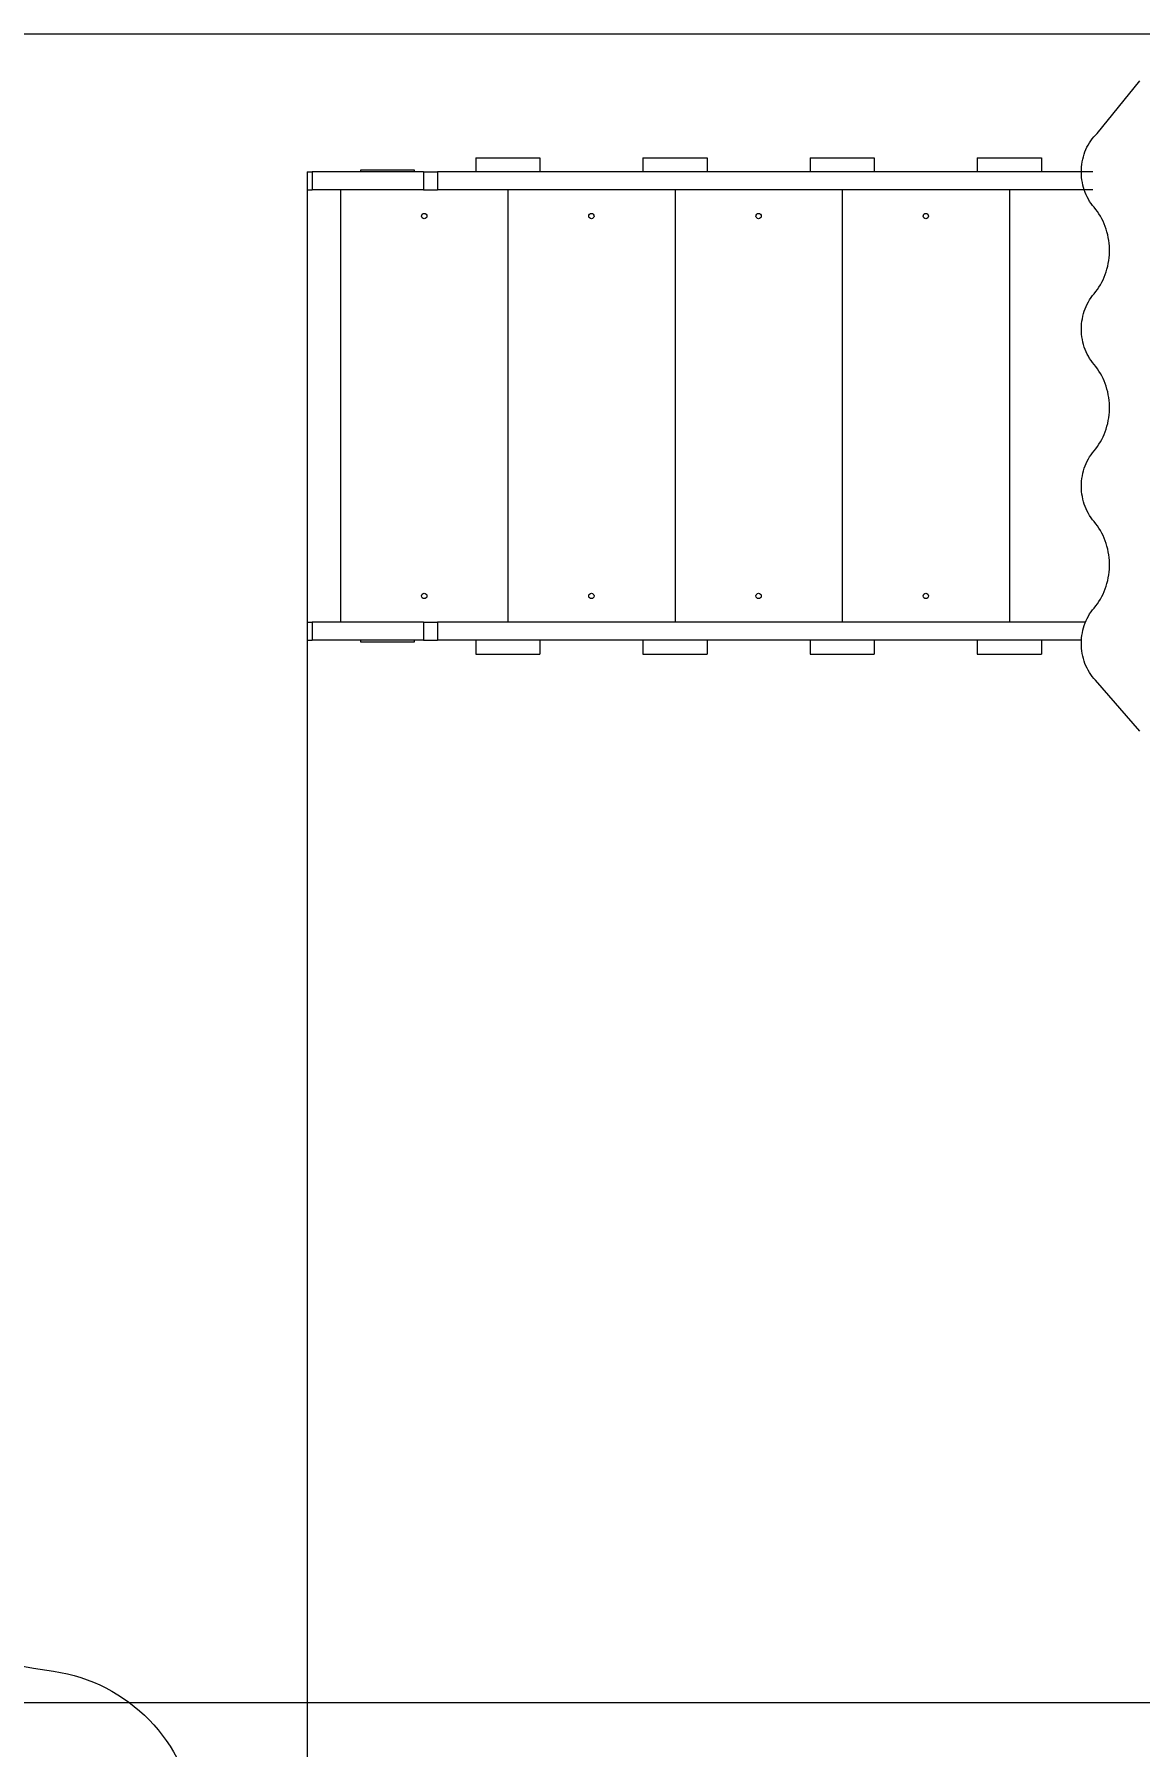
# Model space of a CAD drawing. Header units: millimetres. Extents: x -5080 to 4582, y -3853 to 2726.
# Drawn here: x -2635 to -982, y -1128 to 1432 of the extents above; entities that cross this region are included whole.
import ezdxf

# ---------------------------------------------------------------- set-up
doc = ezdxf.new("R2010")
doc.units = ezdxf.units.MM
for name, color, linetype in [('DIKOM_ЗОНА', 80, 'Continuous'), ('DIKOM_ОБЪЕКТ', 7, 'Continuous'), ('DIKOM_РАЗМЕР_ЗОНА', 7, 'Continuous'), ('DIKOM_РАЗМЕР_ОБЪЕКТА', 7, 'Continuous')]:
    doc.layers.add(name, color=color, linetype=linetype)
doc.styles.add('style1', font='arial.ttf', dxfattribs={"width": 0.8})
doc.dimstyles.new('1-50', dxfattribs={"dimtxt": 300, "dimasz": 200, "dimexe": 100, "dimexo": 0, "dimgap": 100, "dimtad": 1, "dimtxsty": 'style1', "dimcen": 200, "dimclrd": 7, "dimclre": 7, "dimclrt": 7, "dimadec": 1, "dimazin": 2, "dimtfac": 1, "dimtmove": 0, "dimatfit": 2, "dimfxl": 0, "dimlwd": 25, "dimlwe": 18, "dimarcsym": 0})

# ---------------------------------------------------------------- blocks, each defined once
blk = doc.blocks.new('*D0')
at = {"layer": 'Defpoints', "color": 0, "transparency": 16777216}
for p in [(-2227.4, 1199.4), (2582, 1190.8), (2582, -3176.5)]:
    blk.add_point(p, dxfattribs=at)
at = {"layer": 'DIKOM_РАЗМЕР_ОБЪЕКТА', "color": 7, "lineweight": 18, "transparency": 16777216}
for p, q in [((-2227.4, 1199.4), (-2227.4, -3276.5)), ((2582, 1190.8), (2582, -3276.5))]:
    blk.add_line(p, q, dxfattribs=at)
at = {"layer": 'DIKOM_РАЗМЕР_ОБЪЕКТА', "color": 7, "lineweight": 25, "transparency": 16777216}
blk.add_line((-2027.4, -3176.5), (2382, -3176.5), dxfattribs=at)
at = {"layer": 'DIKOM_РАЗМЕР_ОБЪЕКТА', "color": 7, "transparency": 16777216}
for points in [[(-2027.4, -3143.1), (-2027.4, -3209.8), (-2227.4, -3176.5)], [(2382, -3143.1), (2382, -3209.8), (2582, -3176.5)]]:
    blk.add_solid(points, dxfattribs=at)
at = {"layer": 'DIKOM_РАЗМЕР_ОБЪЕКТА', "color": 7, "transparency": 16777216, "insert": (177.3, -2923.3), "char_height": 300, "attachment_point": 5, "style": 'style1'}
blk.add_mtext('4800', dxfattribs=at)
blk = doc.blocks.new('*D1')
at = {"layer": 'Defpoints', "color": 0, "transparency": 16777216}
for p in [(-4064.2, 1432.2), (-783.9, 1432.2), (-827.7, -1062.3)]:
    blk.add_point(p, dxfattribs=at)
at = {"layer": 'DIKOM_РАЗМЕР_ОБЪЕКТА', "color": 7, "lineweight": 18, "transparency": 16777216}
for p, q in [((-783.9, 1432.2), (-4164.2, 1432.2)), ((-827.7, -1062.3), (-4164.2, -1062.3))]:
    blk.add_line(p, q, dxfattribs=at)
at = {"layer": 'DIKOM_РАЗМЕР_ОБЪЕКТА', "color": 7, "lineweight": 25, "transparency": 16777216}
blk.add_line((-4064.2, -862.3), (-4064.2, 1232.2), dxfattribs=at)
at = {"layer": 'DIKOM_РАЗМЕР_ОБЪЕКТА', "color": 7, "transparency": 16777216}
for points in [[(-4097.5, 1232.2), (-4030.8, 1232.2), (-4064.2, 1432.2)], [(-4097.5, -862.3), (-4030.8, -862.3), (-4064.2, -1062.3)]]:
    blk.add_solid(points, dxfattribs=at)
at = {"layer": 'DIKOM_РАЗМЕР_ОБЪЕКТА', "color": 7, "transparency": 16777216, "insert": (-4317.3, 240.5), "char_height": 300, "attachment_point": 5, "rotation": 90, "style": 'style1'}
blk.add_mtext('2500', dxfattribs=at)
blk = doc.blocks.new('*D2')
at = {"layer": 'Defpoints', "color": 0, "transparency": 16777216}
for p in [(4582, 75.8), (-3727.4, -84), (4582, -3753.3)]:
    blk.add_point(p, dxfattribs=at)
at = {"layer": 'DIKOM_РАЗМЕР_ЗОНА', "color": 7, "lineweight": 18, "transparency": 16777216}
for p, q in [((4582, 75.8), (4582, -3853.3)), ((-3727.4, -84), (-3727.4, -3853.3))]:
    blk.add_line(p, q, dxfattribs=at)
at = {"layer": 'DIKOM_РАЗМЕР_ЗОНА', "color": 7, "lineweight": 25, "transparency": 16777216}
blk.add_line((-3527.4, -3753.3), (4382, -3753.3), dxfattribs=at)
at = {"layer": 'DIKOM_РАЗМЕР_ЗОНА', "color": 7, "transparency": 16777216}
for points in [[(-3527.4, -3719.9), (-3527.4, -3786.6), (-3727.4, -3753.3)], [(4382, -3719.9), (4382, -3786.6), (4582, -3753.3)]]:
    blk.add_solid(points, dxfattribs=at)
at = {"layer": 'DIKOM_РАЗМЕР_ЗОНА', "color": 7, "transparency": 16777216, "insert": (420.9, -3500), "char_height": 300, "attachment_point": 5, "style": 'style1'}
blk.add_mtext('8300', dxfattribs=at)
blk = doc.blocks.new('*D3')
at = {"layer": 'Defpoints', "color": 0, "transparency": 16777216}
for p in [(-2727.4, 2726.4), (-4630.3, -2554), (-1427.4, -2554)]:
    blk.add_point(p, dxfattribs=at)
at = {"layer": 'DIKOM_РАЗМЕР_ЗОНА', "color": 7, "lineweight": 18, "transparency": 16777216}
for p, q in [((-2727.4, 2726.4), (-4730.3, 2726.4)), ((-1427.4, -2554), (-4730.3, -2554))]:
    blk.add_line(p, q, dxfattribs=at)
at = {"layer": 'DIKOM_РАЗМЕР_ЗОНА', "color": 7, "lineweight": 25, "transparency": 16777216}
blk.add_line((-4630.3, 2526.4), (-4630.3, -2354), dxfattribs=at)
at = {"layer": 'DIKOM_РАЗМЕР_ЗОНА', "color": 7, "transparency": 16777216}
for points in [[(-4663.7, 2526.4), (-4597, 2526.4), (-4630.3, 2726.4)], [(-4663.7, -2354), (-4597, -2354), (-4630.3, -2554)]]:
    blk.add_solid(points, dxfattribs=at)
at = {"layer": 'DIKOM_РАЗМЕР_ЗОНА', "color": 7, "transparency": 16777216, "insert": (-4883.6, 33.7), "char_height": 300, "attachment_point": 5, "rotation": 90, "style": 'style1'}
blk.add_mtext('5300', dxfattribs=at)

msp = doc.modelspace()

# ---------------------------------------------------------------- linework, layer by layer
at = {"layer": 'DIKOM_ЗОНА', "color": 3, "lineweight": 15}
msp.add_lwpolyline([(-3727.402, 1346.582), (-3727.402, 280.898, 0.3724215), (-2606.639, -1015.101, -0.33878961), (-2394.484, -1232.702, 0.37965335), (-905.167, -2553.997), (75.46, -2553.997, 0.41421356), (1455.305, -1174.153), (1455.305, -1174.153, -0.41421356), (1705.305, -924.153), (3582.042, -924.153, 0.41421356), (4582.042, 75.847), (4582.042, 1726.427, 0.41421356), (3582.042, 2726.427), (-2347.557, 2726.427, 0.41421356)], format="xyb", close=True, dxfattribs=at)
at = {"layer": 'DIKOM_ОБЪЕКТ', "color": 7, "linetype": 'Continuous', "lineweight": 15}
for p, q in [((-1046.376, 1284.07), (-982.497, 1362.522)), ((-2147.402, 1229.427), (-2067.402, 1229.427)), ((-2147.402, 1226.427), (-2147.402, 1229.427)), ((-2067.402, 1229.427), (-2067.402, 1226.427)), ((-1975.404, 1247.427), (-1975.404, 1226.427)), ((-1975.404, 1247.427), (-1879.404, 1247.427)), ((-1879.404, 1247.427), (-1879.404, 1226.427)), ((-1725.404, 1247.427), (-1725.404, 1226.427)), ((-1725.404, 1247.427), (-1629.404, 1247.427)), ((-1629.404, 1247.427), (-1629.404, 1226.427)), ((-1475.404, 1247.427), (-1475.404, 1226.427)), ((-1475.404, 1247.427), (-1379.404, 1247.427)), ((-1379.404, 1247.427), (-1379.404, 1226.427)), ((-1225.404, 1247.427), (-1225.404, 1226.427)), ((-1225.404, 1247.427), (-1129.404, 1247.427)), ((-1129.404, 1247.427), (-1129.404, 1226.427)), ((-2227.402, 1226.427), (-2227.402, 1199.427)), ((-2227.402, 1226.427), (-2220.12, 1226.427)), ((-2220.12, 1226.427), (-2220.12, 1199.427)), ((-2053.618, 1226.427), (-2220.12, 1226.427)), ((-2053.618, 1226.427), (-2053.618, 1199.427)), ((-2053.618, 1226.427), (-2032.58, 1226.427)), ((-2032.58, 1226.427), (-2032.58, 1199.427)), ((-1052.667, 1226.427), (-2032.58, 1226.427)), ((-2227.402, 1199.427), (-2220.12, 1199.427)), ((-2053.618, 1199.427), (-2220.12, 1199.427)), ((-2177.402, 1199.427), (-2177.402, 553.427)), ((-2053.618, 1199.427), (-2032.58, 1199.427)), ((-1052.667, 1199.427), (-2032.58, 1199.427)), ((-1927.402, 1199.427), (-1927.402, 553.427)), ((-1677.402, 1199.427), (-1677.402, 553.427)), ((-1427.402, 1199.427), (-1427.402, 553.427)), ((-1177.402, 1199.427), (-1177.402, 553.427)), ((-2227.402, 553.427), (-2227.402, 526.427)), ((-2227.402, 553.427), (-2220.12, 553.427)), ((-2220.12, 553.427), (-2220.12, 526.427)), ((-2053.618, 553.427), (-2220.12, 553.427)), ((-2053.618, 553.427), (-2053.618, 526.427)), ((-2053.618, 553.427), (-2032.58, 553.427)), ((-2032.58, 553.427), (-2032.58, 526.427)), ((-1063.544, 553.427), (-2032.58, 553.427)), ((-2227.402, 526.427), (-2220.12, 526.427)), ((-2053.618, 526.427), (-2220.12, 526.427)), ((-2147.402, 523.427), (-2147.402, 526.427)), ((-2067.402, 523.427), (-2147.402, 523.427)), ((-2067.402, 526.427), (-2067.402, 523.427)), ((-2053.618, 526.427), (-2032.58, 526.427)), ((-1069.602, 526.427), (-2032.58, 526.427)), ((-1975.404, 526.427), (-1975.404, 505.427)), ((-1879.404, 526.427), (-1879.404, 505.427)), ((-1725.404, 526.427), (-1725.404, 505.427)), ((-1629.404, 526.427), (-1629.404, 505.427)), ((-1475.404, 526.427), (-1475.404, 505.427)), ((-1379.404, 526.427), (-1379.404, 505.427)), ((-1225.404, 526.427), (-1225.404, 505.427)), ((-1129.404, 526.427), (-1129.404, 505.427)), ((-1975.404, 505.427), (-1879.404, 505.427)), ((-1725.404, 505.427), (-1629.404, 505.427)), ((-1475.404, 505.427), (-1379.404, 505.427)), ((-1225.404, 505.427), (-1129.404, 505.427)), ((-982.497, 390.356), (-1048.88, 466.384))]:
    msp.add_line(p, q, dxfattribs=at)
at = {"layer": 'DIKOM_ОБЪЕКТ', "color": 7, "linetype": 'Continuous', "lineweight": 15, "flags": 128}
for points in [[(-1050.849, 1173.545), (-1053.161, 1176.372), (-1055.344, 1179.333), (-1057.39, 1182.421), (-1059.295, 1185.626), (-1061.054, 1188.942), (-1062.662, 1192.359), (-1064.113, 1195.867), (-1065.406, 1199.457), (-1066.536, 1203.12), (-1067.5, 1206.845), (-1068.295, 1210.623), (-1068.92, 1214.444), (-1069.372, 1218.297), (-1069.651, 1222.171), (-1069.756, 1226.058), (-1069.686, 1229.945), (-1069.442, 1233.823), (-1069.023, 1237.681), (-1068.433, 1241.509), (-1067.671, 1245.296), (-1066.741, 1249.033), (-1065.644, 1252.709), (-1064.383, 1256.314), (-1062.962, 1259.839), (-1061.385, 1263.275), (-1059.656, 1266.611), (-1057.78, 1269.839), (-1055.761, 1272.951), (-1053.605, 1275.938), (-1051.318, 1278.792), (-1048.906, 1281.505), (-1046.376, 1284.07)], [(-1050.849, 1044.342), (-1048.259, 1047.494), (-1045.801, 1050.785), (-1043.481, 1054.206), (-1041.305, 1057.751), (-1039.276, 1061.411), (-1037.4, 1065.177), (-1035.681, 1069.043), (-1034.122, 1072.998), (-1032.728, 1077.034), (-1031.501, 1081.142), (-1030.444, 1085.312), (-1029.559, 1089.536), (-1028.85, 1093.803), (-1028.316, 1098.105), (-1027.959, 1102.431), (-1027.781, 1106.771), (-1027.781, 1111.116), (-1027.959, 1115.457), (-1028.316, 1119.782), (-1028.85, 1124.084), (-1029.559, 1128.351), (-1030.444, 1132.575), (-1031.501, 1136.745), (-1032.728, 1140.853), (-1034.122, 1144.889), (-1035.681, 1148.844), (-1037.4, 1152.71), (-1039.276, 1156.477), (-1041.305, 1160.137), (-1043.481, 1163.681), (-1045.801, 1167.103), (-1048.259, 1170.393), (-1050.849, 1173.545)], [(-1050.845, 938.541), (-1053.172, 941.386), (-1055.368, 944.368), (-1057.426, 947.478), (-1059.341, 950.708), (-1061.107, 954.049), (-1062.72, 957.491), (-1064.175, 961.026), (-1065.469, 964.644), (-1066.597, 968.335), (-1067.557, 972.089), (-1068.346, 975.896), (-1068.962, 979.745), (-1069.403, 983.625), (-1069.668, 987.527), (-1069.757, 991.44), (-1069.668, 995.353), (-1069.404, 999.255), (-1068.963, 1003.136), (-1068.347, 1006.985), (-1067.558, 1010.792), (-1066.599, 1014.545), (-1065.471, 1018.237), (-1064.178, 1021.855), (-1062.723, 1025.39), (-1061.11, 1028.833), (-1059.344, 1032.174), (-1057.43, 1035.404), (-1055.372, 1038.514), (-1053.176, 1041.496), (-1050.849, 1044.342)], [(-1050.845, 809.377), (-1048.255, 812.528), (-1045.798, 815.818), (-1043.479, 819.238), (-1041.302, 822.781), (-1039.274, 826.44), (-1037.398, 830.206), (-1035.679, 834.07), (-1034.121, 838.024), (-1032.727, 842.058), (-1031.5, 846.165), (-1030.444, 850.334), (-1029.559, 854.557), (-1028.849, 858.823), (-1028.316, 863.123), (-1027.959, 867.448), (-1027.781, 871.787), (-1027.781, 876.131), (-1027.959, 880.47), (-1028.316, 884.795), (-1028.849, 889.095), (-1029.559, 893.361), (-1030.444, 897.583), (-1031.5, 901.753), (-1032.727, 905.859), (-1034.121, 909.894), (-1035.679, 913.848), (-1037.398, 917.712), (-1039.274, 921.478), (-1041.302, 925.136), (-1043.479, 928.68), (-1045.798, 932.1), (-1048.255, 935.389), (-1050.845, 938.541)], [(-1050.849, 703.576), (-1053.176, 706.422), (-1055.372, 709.404), (-1057.43, 712.514), (-1059.344, 715.744), (-1061.11, 719.085), (-1062.723, 722.528), (-1064.178, 726.063), (-1065.471, 729.681), (-1066.599, 733.372), (-1067.558, 737.126), (-1068.347, 740.933), (-1068.963, 744.782), (-1069.404, 748.663), (-1069.668, 752.565), (-1069.757, 756.478), (-1069.668, 760.39), (-1069.403, 764.292), (-1068.962, 768.173), (-1068.346, 772.022), (-1067.557, 775.829), (-1066.597, 779.582), (-1065.469, 783.273), (-1064.175, 786.891), (-1062.72, 790.426), (-1061.107, 793.869), (-1059.341, 797.21), (-1057.426, 800.44), (-1055.368, 803.55), (-1053.172, 806.532), (-1050.845, 809.377)], [(-1050.849, 574.372), (-1048.259, 577.525), (-1045.801, 580.815), (-1043.481, 584.237), (-1041.305, 587.781), (-1039.276, 591.441), (-1037.4, 595.208), (-1035.681, 599.073), (-1034.122, 603.028), (-1032.728, 607.064), (-1031.501, 611.172), (-1030.444, 615.343), (-1029.559, 619.566), (-1028.85, 623.834), (-1028.316, 628.135), (-1027.959, 632.461), (-1027.781, 636.801), (-1027.781, 641.147), (-1027.959, 645.487), (-1028.316, 649.813), (-1028.85, 654.114), (-1029.559, 658.382), (-1030.444, 662.605), (-1031.501, 666.776), (-1032.728, 670.884), (-1034.122, 674.92), (-1035.681, 678.875), (-1037.4, 682.74), (-1039.276, 686.507), (-1041.305, 690.167), (-1043.481, 693.711), (-1045.801, 697.133), (-1048.259, 700.424), (-1050.849, 703.576)], [(-1048.88, 466.384), (-1051.294, 469.097), (-1053.583, 471.95), (-1055.741, 474.937), (-1057.762, 478.048), (-1059.64, 481.277), (-1061.371, 484.614), (-1062.95, 488.049), (-1064.372, 491.575), (-1065.635, 495.181), (-1066.733, 498.858), (-1067.665, 502.595), (-1068.428, 506.384), (-1069.02, 510.213), (-1069.44, 514.072), (-1069.685, 517.951), (-1069.756, 521.84), (-1069.652, 525.727), (-1069.374, 529.604), (-1068.922, 533.458), (-1068.298, 537.28), (-1067.503, 541.06), (-1066.539, 544.787), (-1065.41, 548.451), (-1064.117, 552.042), (-1062.665, 555.552), (-1061.057, 558.97), (-1059.298, 562.287), (-1057.392, 565.494), (-1055.345, 568.583), (-1053.162, 571.545), (-1050.849, 574.372)]]:
    msp.add_lwpolyline(points, dxfattribs=at)
at = {"layer": 'DIKOM_ОБЪЕКТ', "color": 7, "linetype": 'Continuous', "lineweight": 15}
for centre in [(-2052.402, 1160.427), (-1802.402, 1160.427), (-1552.402, 1160.427), (-1302.402, 1160.427), (-2052.402, 592.427), (-1802.402, 592.427), (-1552.402, 592.427), (-1302.402, 592.427)]:
    msp.add_circle(centre, 4, dxfattribs=at)

# ---------------------------------------------------------------- dimensions: what is measured, and where the dimension line sits
at = {"layer": 'DIKOM_РАЗМЕР_ЗОНА'}
dim = msp.add_linear_dim(base=(-4630.347, -2553.997), p1=(-2727.402, 2726.427), p2=(-1427.419, -2553.997), angle=90, text='5300', dimstyle='1-50', dxfattribs=at)
dim.commit()
dim.dimension.update_dxf_attribs({"geometry": '*D3', "text_midpoint": (-4630.347, 33.699), "dimtype": 160})
dim = msp.add_linear_dim(base=(4582.042, -3753.28), p1=(-3727.402, -84.038), p2=(4582.042, 75.847), text='8300', dimstyle='1-50', dxfattribs=at)
dim.commit()
dim.dimension.update_dxf_attribs({"geometry": '*D2', "text_midpoint": (420.888, -3753.28), "dimtype": 160})
at = {"layer": 'DIKOM_РАЗМЕР_ОБЪЕКТА'}
dim = msp.add_linear_dim(base=(-4064.152, 1432.207), p1=(-827.694, -1062.267), p2=(-783.901, 1432.207), angle=90, text='2500', dimstyle='1-50', dxfattribs=at)
dim.commit()
dim.dimension.update_dxf_attribs({"geometry": '*D1', "text_midpoint": (-4064.152, 240.466), "dimtype": 160})
dim = msp.add_linear_dim(base=(2582.042, -3176.479), p1=(-2227.402, 1199.427), p2=(2582.042, 1190.847), text='4800', dimstyle='1-50', dxfattribs=at)
dim.commit()
dim.dimension.update_dxf_attribs({"geometry": '*D0', "text_midpoint": (177.32, -3176.479), "dimtype": 160})

doc.saveas('drawing.dxf')
